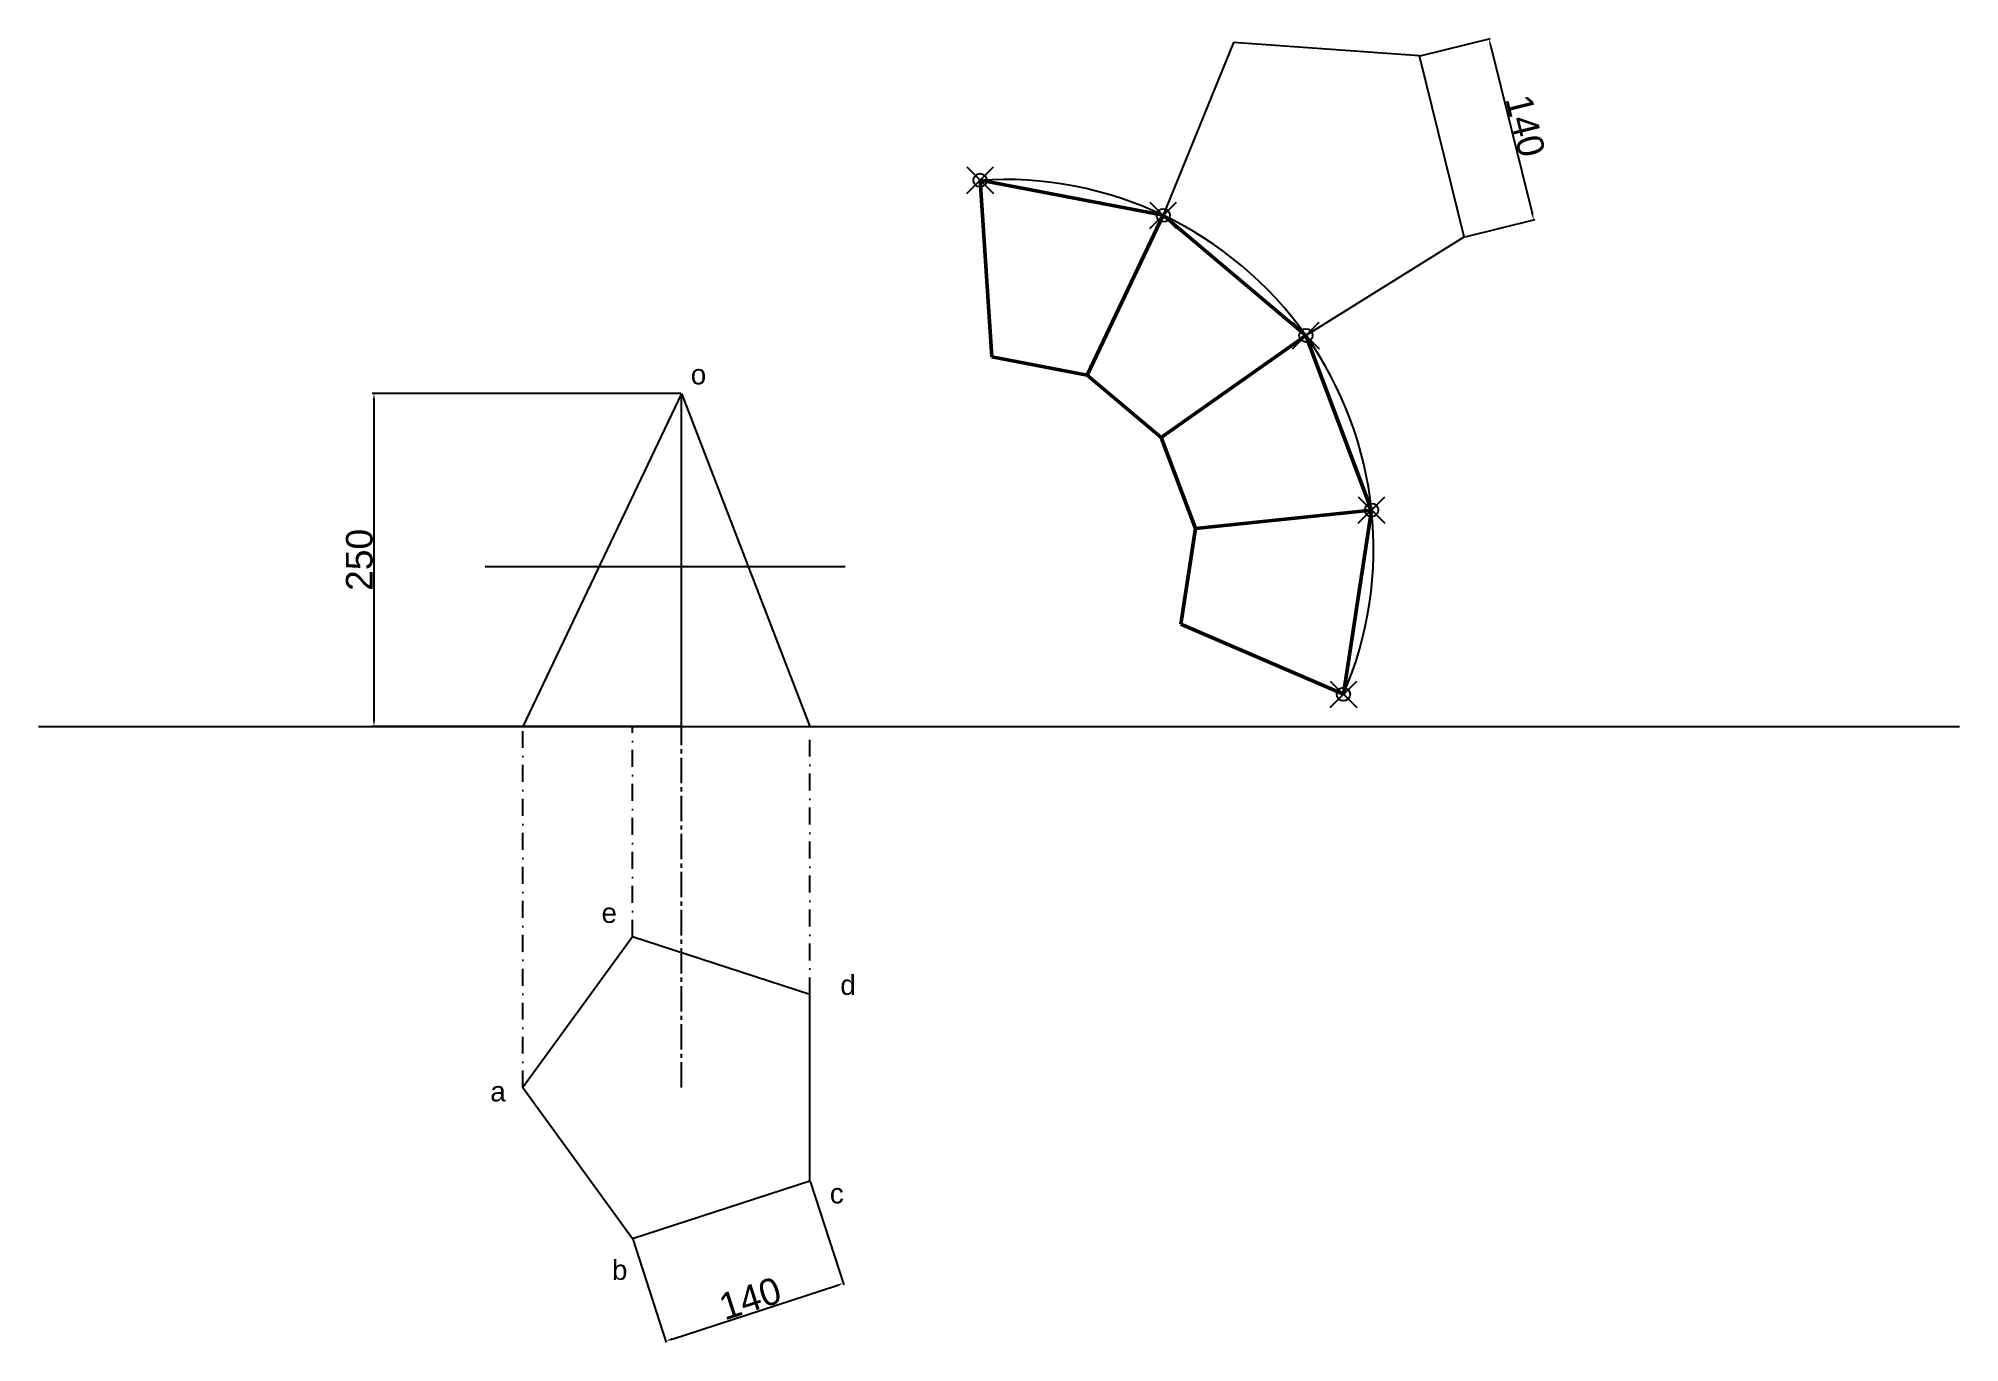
# Model space of a CAD drawing. Header units: millimetres. Extents: x 10227 to 11669, y 1161 to 2140.
import ezdxf

# ---------------------------------------------------------------- set-up
doc = ezdxf.new("R2010")
doc.units = ezdxf.units.MM
doc.header["$PDMODE"] = 35
doc.header["$PDSIZE"] = 10
doc.linetypes.add('CENTER2', pattern=[28.575, 19.05, -3.175, 3.175, -3.175])
doc.linetypes.add('DASHDOT', pattern=[25.4, 12.7, -6.35, 0, -6.35])
doc.styles.get("Standard").update_dxf_attribs({"font": 'arial.ttf'})
doc.dimstyles.new('ISO-25', dxfattribs={"dimtxt": 20, "dimasz": 5, "dimexe": 1.25, "dimexo": 0.625, "dimtad": 1, "dimtxsty": 'Standard', "dimcen": 2.5, "dimadec": 0, "dimazin": 0, "dimtfac": 1, "dimtmove": 0, "dimatfit": 3, "dimfxl": 1, "dimarcsym": 0})

# ---------------------------------------------------------------- blocks, each defined once
blk = doc.blocks.new('*D15')
at = {"color": 0, "lineweight": -2, "transparency": 16777216}
for p, q in [((10806.4, 1281.7), (10831.6, 1204.1)), ((10673.2, 1238.4), (10698.4, 1160.8)), ((10702.8, 1163.5), (10826.5, 1203.7))]:
    blk.add_line(p, q, dxfattribs=at)
at = {"color": 0, "transparency": 16777216}
for points in [[(10826.2, 1204.5), (10826.7, 1202.9), (10831.2, 1205.3)], [(10702.6, 1164.3), (10703.1, 1162.7), (10698.1, 1162)]]:
    blk.add_solid(points, dxfattribs=at)
at = {"layer": 'Defpoints', "color": 0, "transparency": 16777216}
for p in [(10806.2, 1282.3), (10673, 1239), (10831.2, 1205.3)]:
    blk.add_point(p, dxfattribs=at)
at = {"color": 0, "transparency": 16777216, "insert": (10761.3, 1193.9), "char_height": 20, "attachment_point": 5, "rotation": 18}
blk.add_mtext('140', dxfattribs=at)
blk = doc.blocks.new('*D17')
at = {"color": 0, "lineweight": -2, "transparency": 16777216}
for p, q in [((10709.2, 1873.5), (10477.7, 1873.5)), ((10479, 1868.5), (10479, 1628.5)), ((10709.2, 1623.5), (10477.7, 1623.5))]:
    blk.add_line(p, q, dxfattribs=at)
at = {"color": 0, "transparency": 16777216}
for points in [[(10478.1, 1868.5), (10479.8, 1868.5), (10479, 1873.5)], [(10478.1, 1628.5), (10479.8, 1628.5), (10479, 1623.5)]]:
    blk.add_solid(points, dxfattribs=at)
at = {"layer": 'Defpoints', "color": 0, "transparency": 16777216}
for p in [(10709.8, 1873.5), (10479, 1623.5), (10709.8, 1623.5)]:
    blk.add_point(p, dxfattribs=at)
at = {"color": 0, "transparency": 16777216, "insert": (10468.1, 1748.5), "char_height": 20, "attachment_point": 5, "rotation": 90}
blk.add_mtext('250', dxfattribs=at)
blk = doc.blocks.new('*D18')
at = {"color": 0, "lineweight": -2, "transparency": 16777216}
for p, q in [((11264.3, 2127), (11317, 2140)), ((11317, 2134.9), (11348.2, 2008.7)), ((11297.9, 1991.1), (11350.6, 2004.1))]:
    blk.add_line(p, q, dxfattribs=at)
at = {"color": 0, "transparency": 16777216}
for points in [[(11317.8, 2135.1), (11316.2, 2134.7), (11315.8, 2139.7)], [(11349, 2008.9), (11347.4, 2008.5), (11349.4, 2003.8)]]:
    blk.add_solid(points, dxfattribs=at)
at = {"layer": 'Defpoints', "color": 0, "transparency": 16777216}
for p in [(11263.7, 2126.8), (11297.3, 1990.9), (11349.4, 2003.8)]:
    blk.add_point(p, dxfattribs=at)
at = {"color": 0, "transparency": 16777216, "insert": (11343.1, 2074.4), "char_height": 20, "attachment_point": 5, "rotation": 283.8862}
blk.add_mtext('140', dxfattribs=at)

msp = doc.modelspace()

# ---------------------------------------------------------------- linework, layer by layer
for p, q in [((10933.87, 2033.492), (11071.377, 2007.188)), ((11071.377, 2007.188), (11014.215, 1887.192)), ((11178.445, 1916.985), (11227.706, 1785.938)), ((10709.834, 1873.506), (10590.743, 1623.506)), ((10709.834, 1623.506), (10709.834, 1873.506)), ((10709.834, 1873.506), (10806.181, 1623.506)), ((10562.475, 1743.506), (10832.591, 1743.506)), ((10227.168, 1623.506), (11669.016, 1623.506))]:
    msp.add_line(p, q)
at = {"color": 242, "lineweight": 50, "true_color": 0xcd2027}
for p, q in [((11071.377, 2007.188), (10933.87, 2033.492)), ((10933.87, 2033.492), (10942.71, 1900.87)), ((11014.215, 1887.192), (11071.377, 2007.188)), ((11071.377, 2007.188), (11178.445, 1916.985)), ((11178.445, 1916.985), (11069.891, 1840.285)), ((11227.706, 1785.938), (11178.445, 1916.985)), ((10942.71, 1900.87), (11014.215, 1887.192)), ((11014.215, 1887.192), (11069.891, 1840.285)), ((11069.891, 1840.285), (11095.508, 1772.139)), ((11095.508, 1772.139), (11227.706, 1785.938)), ((11227.706, 1785.938), (11206.571, 1647.543)), ((11095.508, 1772.139), (11084.517, 1700.171)), ((11206.571, 1647.543), (11084.517, 1700.171))]:
    msp.add_line(p, q, dxfattribs=at)
at = {"linetype": 'DASHDOT'}
for p, q in [((10590.743, 1352.287), (10590.743, 1623.506)), ((10673.033, 1465.55), (10673.033, 1623.506)), ((10806.181, 1422.287), (10806.181, 1623.506))]:
    msp.add_line(p, q, dxfattribs=at)
at = {"linetype": 'CENTER2'}
msp.add_line((10709.834, 1352.287), (10709.834, 1623.506), dxfattribs=at)
for points in [[(11071.377, 2007.188), (11178.445, 1916.985), (11297.318, 1990.938), (11263.719, 2126.847), (11124.08, 2136.89)], [(10806.181, 1282.287), (10806.181, 1422.287), (10673.033, 1465.55), (10590.743, 1352.287), (10673.033, 1239.025)]]:
    msp.add_lwpolyline(points, close=True)
msp.add_arc((10952.286, 1757.188), 276.916, 336.674678, 93.813147)
for p in [(10933.87, 2033.492), (11071.377, 2007.188), (11178.445, 1916.985), (11227.706, 1785.938), (11206.571, 1647.543)]:
    msp.add_point(p)

# ---------------------------------------------------------------- texts
msp.add_text('o', height=15).set_placement((10716.731, 1880.253))
at = {"linetype": 'DASHDOT'}
for s, p in [('e', (10649.728, 1475.932)), ('d', (10828.982, 1421.868)), ('a', (10566.302, 1341.9)), ('c', (10821.09, 1265.311)), ('b', (10657.62, 1207.869))]:
    msp.add_text(s, height=15, dxfattribs=at).set_placement(p)

# ---------------------------------------------------------------- dimensions: what is measured, and where the dimension line sits
for p1, p2, distance, picture, middle in [((11263.719, 2126.847), (11297.318, 1990.938), 53.669, '*D18', (11343.139, 2074.373)), ((10709.834, 1873.506), (10709.834, 1623.506), -230.862, '*D17', (10468.136, 1748.506)), ((10673.033, 1239.025), (10806.181, 1282.287), -80.996, '*D15', (10761.287, 1193.93))]:
    dim = msp.add_aligned_dim(p1=p1, p2=p2, distance=distance, dimstyle='ISO-25')
    dim.commit()
    dim.dimension.update_dxf_attribs({"geometry": picture, "text_midpoint": middle})

doc.saveas('drawing.dxf')
